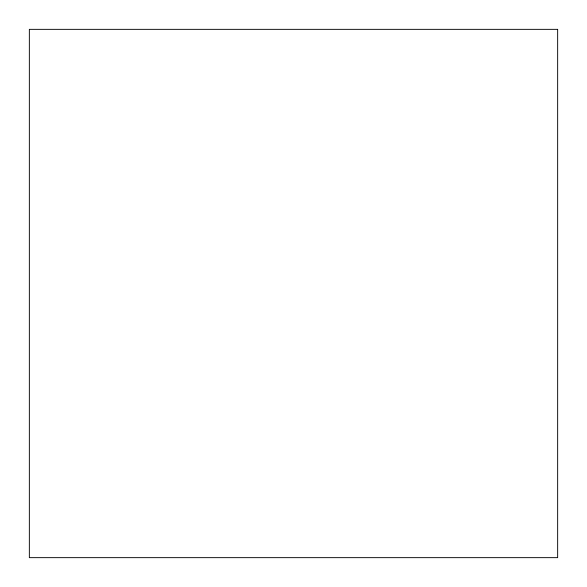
<?xml version="1.0" encoding="UTF-8"?>
<svg xmlns="http://www.w3.org/2000/svg" width="587" height="587" viewBox="0 0 587 587"><rect width="100%" height="100%" fill="white"/><g stroke="black" fill="none" stroke-linecap="round" stroke-linejoin="round"><path stroke-width="0.88" d="M557.65 29.35L29.35 29.35L29.35 557.65L557.65 557.65L557.65 29.35"/></g></svg>
